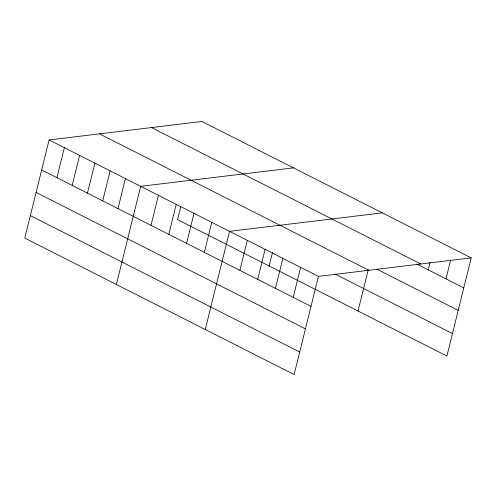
<?xml version="1.0" encoding="UTF-8"?>
<svg xmlns="http://www.w3.org/2000/svg" width="496" height="496" viewBox="0 0 496 496"><rect width="100%" height="100%" fill="white"/><g stroke="black" fill="none" stroke-linecap="round" stroke-linejoin="round"><path stroke-width="0.74" d="M471.2 257.889L201.866 121.464L49.092 139.953L24.8 238.111L294.134 374.536L318.426 276.377L471.2 257.889L446.908 356.047L177.574 219.623L180.73 206.875M56.928 177.686L64.356 147.684M72.193 185.417L79.614 155.415M87.451 193.149L94.879 163.147M102.715 200.874L110.137 170.878M117.98 208.605L125.401 178.603M116.374 284.493L140.666 186.335L293.44 167.853M151.013 225.345L158.441 195.343M168.789 234.348L176.216 204.346M186.564 243.35L193.992 213.348M204.346 252.352L211.767 222.351M205.251 329.511L229.543 231.359L382.323 212.871M239.897 270.363L247.318 240.362M257.672 279.366L265.093 249.364M269.148 266.005L272.49 252.514M275.447 288.368L282.869 258.373M293.223 297.377L300.644 267.375M358.031 311.029L368.218 269.849M428.222 269.886L430.082 262.384M445.997 278.888L450.641 260.14M151.454 127.565L420.782 263.99M416.603 263.996L463.772 287.891M376.848 269.173L458.211 310.384M99.51 133.852L368.838 270.277M334.881 273.99L452.476 333.554M49.092 139.953L318.426 276.377M41.664 169.954L310.998 306.379M36.103 192.442L305.431 328.873M30.368 215.617L299.696 352.042"/></g></svg>
